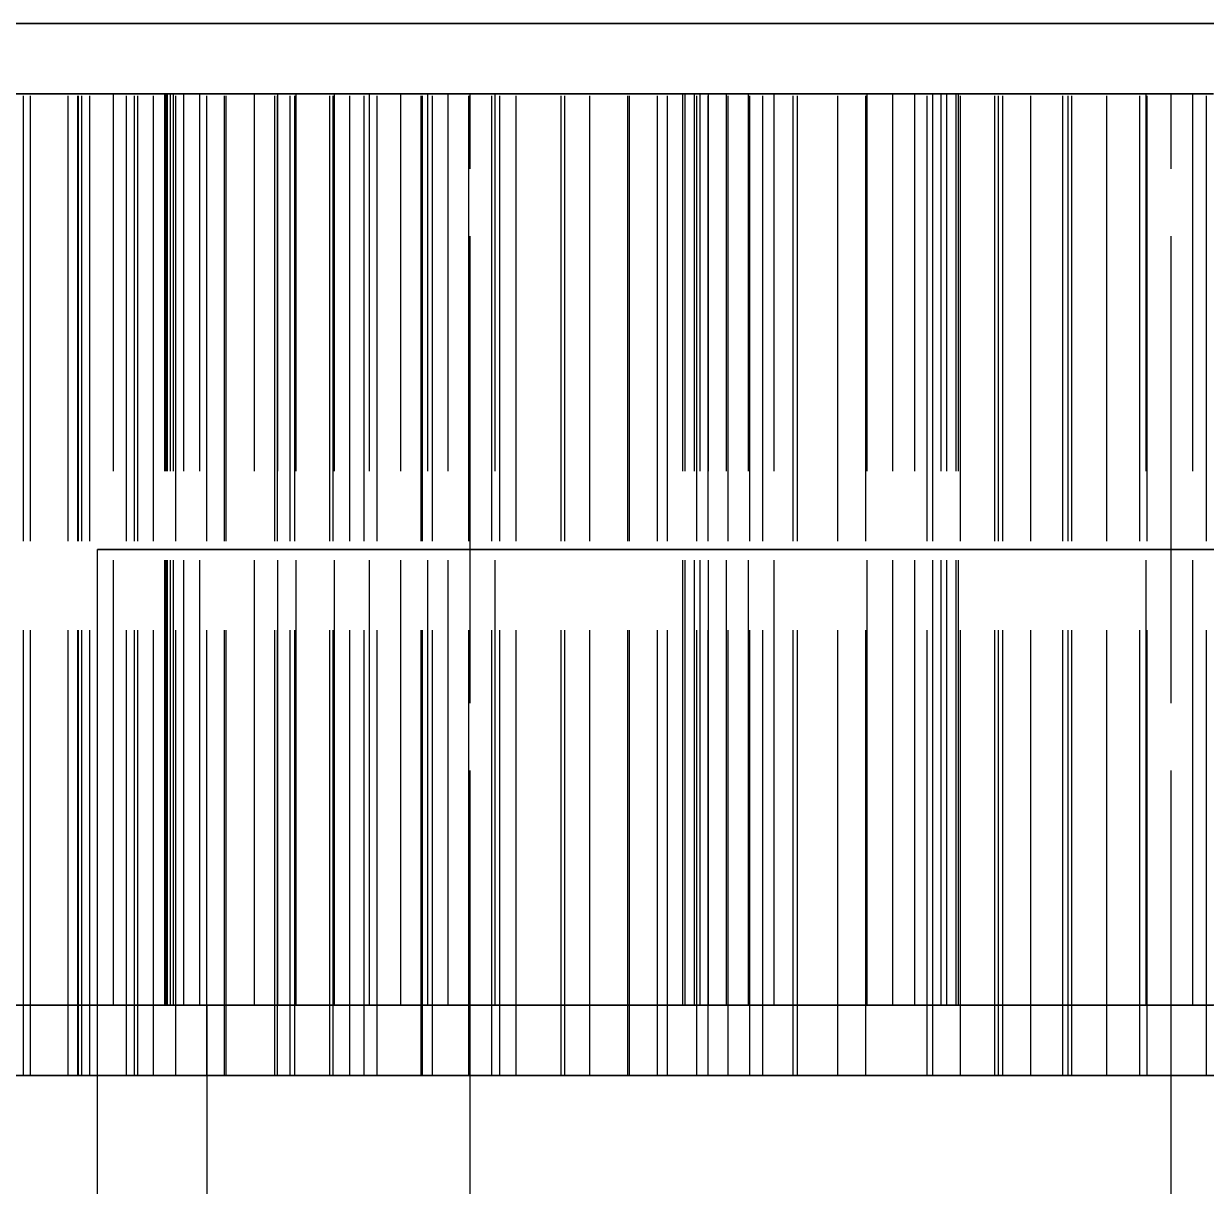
# Model space of a CAD drawing. Header units: millimetres. Extents: x -9 to 243, y -53 to 196.
# Drawn here: x 140.576 to 143.95, y -18.516 to -15.2 of the extents above; entities that cross this region are included whole.
import ezdxf

# ---------------------------------------------------------------- set-up
doc = ezdxf.new("R2010")
doc.units = ezdxf.units.MM
doc.linetypes.add('DASHED', pattern=[1.524, 1.27, -0.254])
doc.layers.add('HIDDEN', color=8, linetype='DASHED')
doc.layers.add('VISIBLE', color=7, linetype='CONTINUOUS')

msp = doc.modelspace()

# ---------------------------------------------------------------- linework, layer by layer
at = {"layer": 'HIDDEN'}
for points in [[(153.18333, -15.2), (152.51667, -15.2), (151.85, -15.2), (151.18333, -15.2), (150.51667, -15.2), (149.85, -15.2), (149.18333, -15.2), (148.51667, -15.2), (147.85, -15.2), (147.18333, -15.2), (146.51667, -15.2), (145.85, -15.2), (145.18333, -15.2), (144.51667, -15.2), (143.85, -15.2), (143.18333, -15.2), (142.51667, -15.2), (141.85, -15.2), (141.18333, -15.2), (140.51667, -15.2), (139.85, -15.2), (139.18333, -15.2), (138.51667, -15.2), (137.85, -15.2)], [(153.18333, -15.2), (152.51667, -15.2), (151.85, -15.2), (151.18333, -15.2), (150.51667, -15.2), (149.85, -15.2), (149.18333, -15.2), (148.51667, -15.2), (147.85, -15.2), (147.18333, -15.2), (146.51667, -15.2), (145.85, -15.2), (145.18333, -15.2), (144.51667, -15.2), (143.85, -15.2), (143.18333, -15.2), (142.51667, -15.2), (141.85, -15.2), (141.18333, -15.2), (140.51667, -15.2), (139.85, -15.2), (139.18333, -15.2), (138.51667, -15.2), (137.85, -15.2)], [(153.11984, -15.2), (152.51667, -15.2), (151.91349, -15.2), (151.31032, -15.2), (150.70714, -15.2), (150.10397, -15.2), (149.50079, -15.2), (148.89762, -15.2), (148.29444, -15.2), (147.69127, -15.2), (147.0881, -15.2), (146.48492, -15.2), (145.88175, -15.2), (145.27857, -15.2), (144.6754, -15.2), (144.07222, -15.2), (143.46905, -15.2), (142.86587, -15.2), (142.2627, -15.2), (141.65952, -15.2), (141.05635, -15.2), (140.45317, -15.2), (139.85, -15.2)], [(139.85, -15.2), (140.15159, -15.2), (140.45317, -15.2), (140.75476, -15.2), (141.05635, -15.2), (141.35794, -15.2), (141.65952, -15.2), (141.96111, -15.2), (142.2627, -15.2), (142.56429, -15.2), (142.86587, -15.2), (143.16746, -15.2), (143.46905, -15.2), (143.77063, -15.2), (144.07222, -15.2)], [(140.4221, -15.2), (140.57636, -15.2)], [(140.57636, -15.2), (140.4221, -15.2)], [(140.70289, -15.2), (140.50177, -15.2)], [(140.50177, -15.2), (140.70289, -15.2)], [(140.76549, -15.2), (140.57018, -15.2)], [(140.57018, -15.2), (140.76549, -15.2)], [(140.57636, -15.2), (140.733, -15.2)], [(140.733, -15.2), (140.57636, -15.2)], [(140.57636, -18.2), (140.57636, -15.2)], [(140.57636, -18.2), (140.57636, -15.2)], [(140.74186, -15.2), (140.59557, -15.2)], [(140.59557, -15.2), (140.7311, -15.2)], [(140.7311, -15.2), (140.59557, -15.2)], [(140.59557, -15.2), (140.74186, -15.2)], [(140.59557, -18.2), (140.59557, -15.2)], [(140.59557, -18.2), (140.59557, -15.2)], [(140.90193, -15.2), (140.70289, -15.2)], [(140.70289, -15.2), (140.90193, -15.2)], [(140.70289, -18.2), (140.70289, -15.2)], [(140.70289, -18.2), (140.70289, -15.2)], [(140.7311, -15.2), (140.86928, -15.2)], [(140.86928, -15.2), (140.7311, -15.2)], [(140.7311, -18.2), (140.7311, -15.2)], [(140.7311, -18.2), (140.7311, -15.2)], [(140.733, -15.2), (140.89213, -15.2)], [(140.89213, -15.2), (140.733, -15.2)], [(140.733, -18.2), (140.733, -15.2)], [(140.733, -18.2), (140.733, -15.2)], [(140.94668, -15.2), (140.74186, -15.2)], [(140.74186, -15.2), (140.94668, -15.2)], [(140.74186, -18.2), (140.74186, -15.2)], [(140.74186, -18.2), (140.74186, -15.2)], [(140.89213, -15.2), (140.76549, -15.2)], [(140.76549, -15.2), (140.89213, -15.2)], [(140.76549, -18.2), (140.76549, -15.2)], [(140.76549, -18.2), (140.76549, -15.2)], [(140.86928, -15.2), (141.01014, -15.2)], [(141.01014, -15.2), (140.86928, -15.2)], [(140.86928, -18.2), (140.86928, -15.2)], [(140.86928, -18.2), (140.86928, -15.2)], [(140.89213, -18.2), (140.89213, -15.2)], [(140.89213, -18.2), (140.89213, -15.2)], [(141.09871, -15.2), (140.90193, -15.2)], [(140.90193, -15.2), (141.09871, -15.2)], [(140.90193, -18.2), (140.90193, -15.2)], [(140.90193, -18.2), (140.90193, -15.2)], [(141.14931, -15.2), (140.94668, -15.2)], [(140.94668, -15.2), (141.14931, -15.2)], [(140.94668, -18.2), (140.94668, -15.2)], [(140.94668, -18.2), (140.94668, -15.2)], [(141.01014, -15.2), (141.15376, -15.2)], [(141.15376, -15.2), (141.01014, -15.2)], [(141.01014, -18.2), (141.01014, -15.2)], [(141.01014, -18.2), (141.01014, -15.2)], [(141.29298, -15.2), (141.09871, -15.2)], [(141.09871, -15.2), (141.29298, -15.2)], [(141.09871, -18.2), (141.09871, -15.2)], [(141.09871, -18.2), (141.09871, -15.2)], [(141.3496, -15.2), (141.14931, -15.2)], [(141.14931, -15.2), (141.3496, -15.2)], [(141.14931, -18.2), (141.14931, -15.2)], [(141.14931, -18.2), (141.14931, -15.2)], [(141.15376, -15.2), (141.30024, -15.2)], [(141.30024, -15.2), (141.15376, -15.2)], [(141.15376, -18.2), (141.15376, -15.2)], [(141.15376, -18.2), (141.15376, -15.2)], [(141.44974, -15.2), (141.29298, -15.2)], [(141.29298, -15.2), (141.44974, -15.2)], [(141.29298, -18.2), (141.29298, -15.2)], [(141.29298, -18.2), (141.29298, -15.2)], [(141.30024, -15.2), (141.44974, -15.2)], [(141.44974, -15.2), (141.30024, -15.2)], [(141.30024, -18.2), (141.30024, -15.2)], [(141.30024, -18.2), (141.30024, -15.2)], [(141.50718, -15.2), (141.33655, -15.2)], [(141.33655, -15.2), (141.45928, -15.2)], [(141.45928, -15.2), (141.33655, -15.2)], [(141.33655, -15.2), (141.50718, -15.2)], [(141.33655, -18.2), (141.33655, -15.2)], [(141.33655, -18.2), (141.33655, -15.2)], [(141.54736, -15.2), (141.3496, -15.2)], [(141.3496, -15.2), (141.54736, -15.2)], [(141.3496, -18.2), (141.3496, -15.2)], [(141.3496, -18.2), (141.3496, -15.2)], [(141.44974, -18.2), (141.44974, -15.2)], [(141.44974, -18.2), (141.44974, -15.2)], [(141.45928, -15.2), (141.58503, -15.2)], [(141.58503, -15.2), (141.45928, -15.2)], [(141.45928, -18.2), (141.45928, -15.2)], [(141.45928, -18.2), (141.45928, -15.2)], [(141.71071, -15.2), (141.50718, -15.2)], [(141.50718, -15.2), (141.71071, -15.2)], [(141.50718, -18.2), (141.50718, -15.2)], [(141.50718, -18.2), (141.50718, -15.2)], [(141.74237, -15.2), (141.54736, -15.2)], [(141.54736, -15.2), (141.74237, -15.2)], [(141.54736, -18.2), (141.54736, -15.2)], [(141.54736, -18.2), (141.54736, -15.2)], [(141.58503, -15.2), (141.71389, -15.2)], [(141.71389, -15.2), (141.58503, -15.2)], [(141.58503, -18.2), (141.58503, -15.2)], [(141.58503, -18.2), (141.58503, -15.2)], [(141.91164, -15.2), (141.71071, -15.2)], [(141.71071, -15.2), (141.91164, -15.2)], [(141.71071, -18.2), (141.71071, -15.2)], [(141.71071, -18.2), (141.71071, -15.2)], [(141.71389, -15.2), (141.84594, -15.2)], [(141.84594, -15.2), (141.71389, -15.2)], [(141.71389, -18.2), (141.71389, -15.2)], [(141.71389, -18.2), (141.71389, -15.2)], [(141.93434, -15.2), (141.74237, -15.2)], [(141.74237, -15.2), (141.93434, -15.2)], [(141.74237, -18.2), (141.74237, -15.2)], [(141.74237, -18.2), (141.74237, -15.2)], [(141.84594, -15.2), (141.98131, -15.2)], [(141.98131, -15.2), (141.84594, -15.2)], [(141.84594, -18.2), (141.84594, -15.2)], [(141.84594, -18.2), (141.84594, -15.2)], [(142.10981, -15.2), (141.91164, -15.2)], [(141.91164, -15.2), (142.10981, -15.2)], [(141.91164, -18.2), (141.91164, -15.2)], [(141.91164, -18.2), (141.91164, -15.2)], [(142.12019, -15.2), (141.93434, -15.2)], [(141.93434, -15.2), (142.12019, -15.2)], [(141.93434, -18.2), (141.93434, -15.2)], [(141.93434, -18.2), (141.93434, -15.2)], [(141.98131, -15.2), (142.12019, -15.2)], [(142.12019, -15.2), (141.98131, -15.2)], [(141.98131, -18.2), (141.98131, -15.2)], [(141.98131, -18.2), (141.98131, -15.2)], [(142.305, -15.2), (142.10981, -15.2)], [(142.10981, -15.2), (142.305, -15.2)], [(142.10981, -18.2), (142.10981, -15.2)], [(142.10981, -18.2), (142.10981, -15.2)], [(142.12019, -18.2), (142.12019, -15.2)], [(142.12019, -18.2), (142.12019, -15.2)], [(142.38497, -15.2), (142.19112, -15.2)], [(142.19112, -15.2), (142.30023, -15.2)], [(142.30023, -15.2), (142.19112, -15.2)], [(142.19112, -15.2), (142.38497, -15.2)], [(142.19112, -18.2), (142.19112, -15.2)], [(142.19112, -18.2), (142.19112, -15.2)], [(142.30023, -15.2), (142.41276, -15.2)], [(142.41276, -15.2), (142.30023, -15.2)], [(142.30023, -18.2), (142.30023, -15.2)], [(142.30023, -18.2), (142.30023, -15.2)], [(142.49697, -15.2), (142.305, -15.2)], [(142.305, -15.2), (142.49697, -15.2)], [(142.305, -18.2), (142.305, -15.2)], [(142.305, -18.2), (142.305, -15.2)], [(142.58589, -15.2), (142.38497, -15.2)], [(142.38497, -15.2), (142.58589, -15.2)], [(142.38497, -18.2), (142.38497, -15.2)], [(142.38497, -18.2), (142.38497, -15.2)], [(142.41276, -15.2), (142.52877, -15.2)], [(142.52877, -15.2), (142.41276, -15.2)], [(142.41276, -18.2), (142.41276, -15.2)], [(142.41276, -18.2), (142.41276, -15.2)], [(142.68541, -15.2), (142.49697, -15.2)], [(142.49697, -15.2), (142.68541, -15.2)], [(142.49697, -18.2), (142.49697, -15.2)], [(142.49697, -18.2), (142.49697, -15.2)], [(142.52877, -15.2), (142.64839, -15.2)], [(142.64839, -15.2), (142.52877, -15.2)], [(142.52877, -18.2), (142.52877, -15.2)], [(142.52877, -18.2), (142.52877, -15.2)], [(142.78383, -15.2), (142.58589, -15.2)], [(142.58589, -15.2), (142.78383, -15.2)], [(142.58589, -18.2), (142.58589, -15.2)], [(142.58589, -18.2), (142.58589, -15.2)], [(142.64839, -15.2), (142.77177, -15.2)], [(142.77177, -15.2), (142.64839, -15.2)], [(142.64839, -18.2), (142.64839, -15.2)], [(142.64839, -18.2), (142.64839, -15.2)], [(142.89915, -15.2), (142.68541, -15.2)], [(142.68541, -15.2), (142.89915, -15.2)], [(142.68541, -18.2), (142.68541, -15.2)], [(142.68541, -18.2), (142.68541, -15.2)], [(142.77177, -15.2), (142.89915, -15.2)], [(142.89915, -15.2), (142.77177, -15.2)], [(142.77177, -18.2), (142.77177, -15.2)], [(142.77177, -18.2), (142.77177, -15.2)], [(142.97858, -15.2), (142.78383, -15.2)], [(142.78383, -15.2), (142.97858, -15.2)], [(142.78383, -18.2), (142.78383, -15.2)], [(142.78383, -18.2), (142.78383, -15.2)], [(142.89915, -18.2), (142.89915, -15.2)], [(142.89915, -18.2), (142.89915, -15.2)], [(143.16994, -15.2), (142.97858, -15.2)], [(142.97858, -15.2), (143.16994, -15.2)], [(142.97858, -18.2), (142.97858, -15.2)], [(142.97858, -18.2), (142.97858, -15.2)], [(143.36955, -15.2), (143.15372, -15.2)], [(143.15372, -15.2), (143.24852, -15.2)], [(143.24852, -15.2), (143.15372, -15.2)], [(143.15372, -15.2), (143.36955, -15.2)], [(143.15372, -18.2), (143.15372, -15.2)], [(143.15372, -18.2), (143.15372, -15.2)], [(143.35763, -15.2), (143.16994, -15.2)], [(143.16994, -15.2), (143.35763, -15.2)], [(143.16994, -18.2), (143.16994, -15.2)], [(143.16994, -18.2), (143.16994, -15.2)], [(143.24852, -15.2), (143.34708, -15.2)], [(143.34708, -15.2), (143.24852, -15.2)], [(143.24852, -18.2), (143.24852, -15.2)], [(143.24852, -18.2), (143.24852, -15.2)], [(143.34708, -15.2), (143.4495, -15.2)], [(143.4495, -15.2), (143.34708, -15.2)], [(143.34708, -18.2), (143.34708, -15.2)], [(143.34708, -18.2), (143.34708, -15.2)], [(143.54131, -15.2), (143.35763, -15.2)], [(143.35763, -15.2), (143.54131, -15.2)], [(143.35763, -18.2), (143.35763, -15.2)], [(143.35763, -18.2), (143.35763, -15.2)], [(143.56656, -15.2), (143.36955, -15.2)], [(143.36955, -15.2), (143.56656, -15.2)], [(143.36955, -18.2), (143.36955, -15.2)], [(143.36955, -18.2), (143.36955, -15.2)], [(143.4495, -15.2), (143.55591, -15.2)], [(143.55591, -15.2), (143.4495, -15.2)], [(143.4495, -18.2), (143.4495, -15.2)], [(143.4495, -18.2), (143.4495, -15.2)], [(143.78155, -15.2), (143.54131, -15.2)], [(143.54131, -15.2), (143.78155, -15.2)], [(143.54131, -18.2), (143.54131, -15.2)], [(143.54131, -18.2), (143.54131, -15.2)], [(143.55591, -15.2), (143.6665, -15.2)], [(143.6665, -15.2), (143.55591, -15.2)], [(143.55591, -18.2), (143.55591, -15.2)], [(143.55591, -18.2), (143.55591, -15.2)], [(143.76021, -15.2), (143.56656, -15.2)], [(143.56656, -15.2), (143.76021, -15.2)], [(143.56656, -18.2), (143.56656, -15.2)], [(143.56656, -18.2), (143.56656, -15.2)], [(143.6665, -15.2), (143.78155, -15.2)], [(143.78155, -15.2), (143.6665, -15.2)], [(143.6665, -18.2), (143.6665, -15.2)], [(143.6665, -18.2), (143.6665, -15.2)], [(143.95029, -15.2), (143.76021, -15.2)], [(143.76021, -15.2), (143.95029, -15.2)], [(143.76021, -18.2), (143.76021, -15.2)], [(143.76021, -18.2), (143.76021, -15.2)], [(143.78155, -18.2), (143.78155, -15.2)], [(143.78155, -18.2), (143.78155, -15.2)], [(143.95029, -15.2), (144.13657, -15.2)], [(143.95029, -18.2), (143.95029, -15.2)], [(143.95029, -18.2), (143.95029, -15.2)], [(140.5425, -15.4), (140.83291, -15.4)], [(140.83291, -15.4), (140.5425, -15.4)], [(140.83291, -15.4), (141.30156, -15.4)], [(141.30156, -15.4), (140.83291, -15.4)], [(140.83291, -18), (140.83291, -15.4)], [(140.83291, -18), (140.83291, -15.4)], [(140.97954, -15.4), (140.98275, -15.4)], [(140.98636, -15.4), (140.97954, -15.4)], [(140.97954, -15.4), (140.98636, -15.4)], [(140.98275, -15.4), (140.97954, -15.4)], [(140.97954, -18), (140.97954, -15.4)], [(140.97954, -18), (140.97954, -15.4)], [(140.98275, -15.4), (140.99569, -15.4)], [(140.99569, -15.4), (140.98275, -15.4)], [(140.98275, -18), (140.98275, -15.4)], [(140.98275, -18), (140.98275, -15.4)], [(141.00377, -15.4), (140.98636, -15.4)], [(140.98636, -15.4), (141.00377, -15.4)], [(140.98636, -18), (140.98636, -15.4)], [(140.98636, -18), (140.98636, -15.4)], [(140.99569, -15.4), (141.23516, -15.4)], [(141.23516, -15.4), (140.99569, -15.4)], [(140.99569, -18), (140.99569, -15.4)], [(140.99569, -18), (140.99569, -15.4)], [(141.03305, -15.4), (141.00377, -15.4)], [(141.00377, -15.4), (141.03305, -15.4)], [(141.00377, -18), (141.00377, -15.4)], [(141.00377, -18), (141.00377, -15.4)], [(141.07863, -15.4), (141.03305, -15.4)], [(141.03305, -15.4), (141.07863, -15.4)], [(141.03305, -18), (141.03305, -15.4)], [(141.03305, -18), (141.03305, -15.4)], [(141.30156, -15.4), (141.07863, -15.4)], [(141.07863, -15.4), (141.30156, -15.4)], [(141.07863, -18), (141.07863, -15.4)], [(141.07863, -18), (141.07863, -15.4)], [(141.23516, -15.4), (141.35377, -15.4)], [(141.35377, -15.4), (141.23516, -15.4)], [(141.23516, -18), (141.23516, -15.4)], [(141.23516, -18), (141.23516, -15.4)], [(141.30156, -18), (141.30156, -15.4)], [(141.30156, -18), (141.30156, -15.4)], [(141.35377, -15.4), (141.46339, -15.4)], [(141.46339, -15.4), (141.35377, -15.4)], [(141.35377, -18), (141.35377, -15.4)], [(141.35377, -18), (141.35377, -15.4)], [(141.46339, -15.4), (141.56332, -15.4)], [(141.56332, -15.4), (141.46339, -15.4)], [(141.46339, -18), (141.46339, -15.4)], [(141.46339, -18), (141.46339, -15.4)], [(141.56332, -15.4), (141.65251, -15.4)], [(141.65251, -15.4), (141.56332, -15.4)], [(141.56332, -18), (141.56332, -15.4)], [(141.56332, -18), (141.56332, -15.4)], [(141.65251, -15.4), (141.72915, -15.4)], [(141.72915, -15.4), (141.65251, -15.4)], [(141.65251, -18), (141.65251, -15.4)], [(141.65251, -18), (141.65251, -15.4)], [(141.72915, -15.4), (141.78786, -15.4)], [(141.78786, -15.4), (141.72915, -15.4)], [(141.72915, -18), (141.72915, -15.4)], [(141.72915, -18), (141.72915, -15.4)], [(141.78786, -15.4), (141.92154, -15.4)], [(141.92154, -15.4), (141.78786, -15.4)], [(141.78786, -18), (141.78786, -15.4)], [(141.78786, -18), (141.78786, -15.4)], [(143.85, -15.4), (143.81825, -15.4), (143.78651, -15.4), (143.75476, -15.4), (143.72302, -15.4), (143.69127, -15.4), (143.65952, -15.4), (143.62778, -15.4), (143.59603, -15.4), (143.56429, -15.4), (143.53254, -15.4), (143.50079, -15.4), (143.46905, -15.4), (143.4373, -15.4), (143.40556, -15.4), (143.37381, -15.4), (143.34206, -15.4), (143.31032, -15.4), (143.27857, -15.4), (143.24683, -15.4), (143.21508, -15.4), (143.18333, -15.4), (143.15159, -15.4), (143.11984, -15.4), (143.0881, -15.4), (143.05635, -15.4), (143.0246, -15.4), (142.99286, -15.4), (142.96111, -15.4), (142.92937, -15.4), (142.89762, -15.4), (142.86587, -15.4), (142.83413, -15.4), (142.80238, -15.4), (142.77063, -15.4), (142.73889, -15.4), (142.70714, -15.4), (142.6754, -15.4), (142.64365, -15.4), (142.6119, -15.4), (142.58016, -15.4), (142.54841, -15.4), (142.51667, -15.4), (142.48492, -15.4), (142.45317, -15.4), (142.42143, -15.4), (142.38968, -15.4), (142.35794, -15.4), (142.32619, -15.4), (142.29444, -15.4), (142.2627, -15.4), (142.23095, -15.4), (142.19921, -15.4), (142.16746, -15.4), (142.13571, -15.4), (142.10397, -15.4), (142.07222, -15.4), (142.04048, -15.4), (142.00873, -15.4), (141.97698, -15.4), (141.94524, -15.4), (141.91349, -15.4), (141.88175, -15.4), (141.85, -15.4)], [(141.85, -15.4), (141.86587, -15.4), (141.88175, -15.4), (141.89762, -15.4), (141.91349, -15.4), (141.92937, -15.4), (141.94524, -15.4), (141.96111, -15.4), (141.97698, -15.4), (141.99286, -15.4), (142.00873, -15.4), (142.0246, -15.4), (142.04048, -15.4), (142.05635, -15.4), (142.07222, -15.4), (142.0881, -15.4), (142.10397, -15.4), (142.11984, -15.4), (142.13571, -15.4), (142.15159, -15.4), (142.16746, -15.4), (142.18333, -15.4), (142.19921, -15.4), (142.21508, -15.4), (142.23095, -15.4), (142.24683, -15.4), (142.2627, -15.4), (142.27857, -15.4), (142.29444, -15.4), (142.31032, -15.4), (142.32619, -15.4), (142.34206, -15.4), (142.35794, -15.4), (142.37381, -15.4), (142.38968, -15.4), (142.40556, -15.4), (142.42143, -15.4), (142.4373, -15.4), (142.45317, -15.4), (142.46905, -15.4), (142.48492, -15.4), (142.50079, -15.4), (142.51667, -15.4), (142.53254, -15.4), (142.54841, -15.4), (142.56429, -15.4), (142.58016, -15.4), (142.59603, -15.4), (142.6119, -15.4), (142.62778, -15.4), (142.64365, -15.4), (142.65952, -15.4), (142.6754, -15.4), (142.69127, -15.4), (142.70714, -15.4), (142.72302, -15.4), (142.73889, -15.4), (142.75476, -15.4), (142.77063, -15.4), (142.78651, -15.4), (142.80238, -15.4), (142.81825, -15.4), (142.83413, -15.4), (142.85, -15.4)], [(143.85, -15.4), (143.81825, -15.4), (143.78651, -15.4), (143.75476, -15.4), (143.72302, -15.4), (143.69127, -15.4), (143.65952, -15.4), (143.62778, -15.4), (143.59603, -15.4), (143.56429, -15.4), (143.53254, -15.4), (143.50079, -15.4), (143.46905, -15.4), (143.4373, -15.4), (143.40556, -15.4), (143.37381, -15.4), (143.34206, -15.4), (143.31032, -15.4), (143.27857, -15.4), (143.24683, -15.4), (143.21508, -15.4), (143.18333, -15.4), (143.15159, -15.4), (143.11984, -15.4), (143.0881, -15.4), (143.05635, -15.4), (143.0246, -15.4), (142.99286, -15.4), (142.96111, -15.4), (142.92937, -15.4), (142.89762, -15.4), (142.86587, -15.4), (142.83413, -15.4), (142.80238, -15.4), (142.77063, -15.4), (142.73889, -15.4), (142.70714, -15.4), (142.6754, -15.4), (142.64365, -15.4), (142.6119, -15.4), (142.58016, -15.4), (142.54841, -15.4), (142.51667, -15.4), (142.48492, -15.4), (142.45317, -15.4), (142.42143, -15.4), (142.38968, -15.4), (142.35794, -15.4), (142.32619, -15.4), (142.29444, -15.4), (142.2627, -15.4), (142.23095, -15.4), (142.19921, -15.4), (142.16746, -15.4), (142.13571, -15.4), (142.10397, -15.4), (142.07222, -15.4), (142.04048, -15.4), (142.00873, -15.4), (141.97698, -15.4), (141.94524, -15.4), (141.91349, -15.4), (141.88175, -15.4), (141.85, -15.4)], [(141.85, -15.4), (141.86587, -15.4), (141.88175, -15.4), (141.89762, -15.4), (141.91349, -15.4), (141.92937, -15.4), (141.94524, -15.4), (141.96111, -15.4), (141.97698, -15.4), (141.99286, -15.4), (142.00873, -15.4), (142.0246, -15.4), (142.04048, -15.4), (142.05635, -15.4), (142.07222, -15.4), (142.0881, -15.4), (142.10397, -15.4), (142.11984, -15.4), (142.13571, -15.4), (142.15159, -15.4), (142.16746, -15.4), (142.18333, -15.4), (142.19921, -15.4), (142.21508, -15.4), (142.23095, -15.4), (142.24683, -15.4), (142.2627, -15.4), (142.27857, -15.4), (142.29444, -15.4), (142.31032, -15.4), (142.32619, -15.4), (142.34206, -15.4), (142.35794, -15.4), (142.37381, -15.4), (142.38968, -15.4), (142.40556, -15.4), (142.42143, -15.4), (142.4373, -15.4), (142.45317, -15.4), (142.46905, -15.4), (142.48492, -15.4), (142.50079, -15.4), (142.51667, -15.4), (142.53254, -15.4), (142.54841, -15.4), (142.56429, -15.4), (142.58016, -15.4), (142.59603, -15.4), (142.6119, -15.4), (142.62778, -15.4), (142.64365, -15.4), (142.65952, -15.4), (142.6754, -15.4), (142.69127, -15.4), (142.70714, -15.4), (142.72302, -15.4), (142.73889, -15.4), (142.75476, -15.4), (142.77063, -15.4), (142.78651, -15.4), (142.80238, -15.4), (142.81825, -15.4), (142.83413, -15.4), (142.85, -15.4)], [(141.85, -18.6), (141.85, -15.4)], [(141.85, -21.71), (141.85, -15.4)], [(141.92154, -18), (141.92154, -15.4)], [(141.92154, -15.4), (142.50594, -15.4)], [(142.50594, -15.4), (141.92154, -15.4)], [(141.92154, -18), (141.92154, -15.4)], [(142.4564, -18), (142.4564, -15.4)], [(142.50594, -15.4), (142.4564, -15.4)], [(142.4564, -15.4), (142.4637, -15.4)], [(142.4564, -15.4), (142.50594, -15.4)], [(142.4637, -15.4), (142.4564, -15.4)], [(142.4564, -18), (142.4564, -15.4)], [(142.4637, -18), (142.4637, -15.4)], [(142.4637, -15.4), (142.48998, -15.4)], [(142.48998, -15.4), (142.4637, -15.4)], [(142.4637, -18), (142.4637, -15.4)], [(142.48998, -15.4), (142.52981, -15.4)], [(142.52981, -15.4), (142.48998, -15.4)], [(142.48998, -18), (142.48998, -15.4)], [(142.48998, -18), (142.48998, -15.4)], [(142.50594, -18), (142.50594, -15.4)], [(142.50594, -18), (142.50594, -15.4)], [(142.52981, -15.4), (142.58148, -15.4)], [(142.58148, -15.4), (142.52981, -15.4)], [(142.52981, -18), (142.52981, -15.4)], [(142.52981, -18), (142.52981, -15.4)], [(142.58148, -15.4), (142.6441, -15.4)], [(142.6441, -15.4), (142.58148, -15.4)], [(142.58148, -18), (142.58148, -15.4)], [(142.58148, -18), (142.58148, -15.4)], [(142.6441, -15.4), (142.7171, -15.4)], [(142.7171, -15.4), (142.6441, -15.4)], [(142.6441, -18), (142.6441, -15.4)], [(142.6441, -18), (142.6441, -15.4)], [(142.7171, -15.4), (142.9829, -15.4)], [(142.9829, -15.4), (142.7171, -15.4)], [(142.7171, -18), (142.7171, -15.4)], [(142.7171, -18), (142.7171, -15.4)], [(142.85, -15.4), (142.86587, -15.4), (142.88175, -15.4), (142.89762, -15.4), (142.91349, -15.4), (142.92937, -15.4), (142.94524, -15.4), (142.96111, -15.4), (142.97698, -15.4), (142.99286, -15.4), (143.00873, -15.4), (143.0246, -15.4), (143.04048, -15.4), (143.05635, -15.4), (143.07222, -15.4), (143.0881, -15.4), (143.10397, -15.4), (143.11984, -15.4), (143.13571, -15.4), (143.15159, -15.4), (143.16746, -15.4), (143.18333, -15.4), (143.19921, -15.4), (143.21508, -15.4), (143.23095, -15.4), (143.24683, -15.4), (143.2627, -15.4), (143.27857, -15.4), (143.29444, -15.4), (143.31032, -15.4), (143.32619, -15.4), (143.34206, -15.4), (143.35794, -15.4), (143.37381, -15.4), (143.38968, -15.4), (143.40556, -15.4), (143.42143, -15.4), (143.4373, -15.4), (143.45317, -15.4), (143.46905, -15.4), (143.48492, -15.4), (143.50079, -15.4), (143.51667, -15.4), (143.53254, -15.4), (143.54841, -15.4), (143.56429, -15.4), (143.58016, -15.4), (143.59603, -15.4), (143.6119, -15.4), (143.62778, -15.4), (143.64365, -15.4), (143.65952, -15.4), (143.6754, -15.4), (143.69127, -15.4), (143.70714, -15.4), (143.72302, -15.4), (143.73889, -15.4), (143.75476, -15.4), (143.77063, -15.4), (143.78651, -15.4), (143.80238, -15.4), (143.81825, -15.4), (143.83413, -15.4), (143.85, -15.4)], [(142.85, -15.4), (142.86587, -15.4), (142.88175, -15.4), (142.89762, -15.4), (142.91349, -15.4), (142.92937, -15.4), (142.94524, -15.4), (142.96111, -15.4), (142.97698, -15.4), (142.99286, -15.4), (143.00873, -15.4), (143.0246, -15.4), (143.04048, -15.4), (143.05635, -15.4), (143.07222, -15.4), (143.0881, -15.4), (143.10397, -15.4), (143.11984, -15.4), (143.13571, -15.4), (143.15159, -15.4), (143.16746, -15.4), (143.18333, -15.4), (143.19921, -15.4), (143.21508, -15.4), (143.23095, -15.4), (143.24683, -15.4), (143.2627, -15.4), (143.27857, -15.4), (143.29444, -15.4), (143.31032, -15.4), (143.32619, -15.4), (143.34206, -15.4), (143.35794, -15.4), (143.37381, -15.4), (143.38968, -15.4), (143.40556, -15.4), (143.42143, -15.4), (143.4373, -15.4), (143.45317, -15.4), (143.46905, -15.4), (143.48492, -15.4), (143.50079, -15.4), (143.51667, -15.4), (143.53254, -15.4), (143.54841, -15.4), (143.56429, -15.4), (143.58016, -15.4), (143.59603, -15.4), (143.6119, -15.4), (143.62778, -15.4), (143.64365, -15.4), (143.65952, -15.4), (143.6754, -15.4), (143.69127, -15.4), (143.70714, -15.4), (143.72302, -15.4), (143.73889, -15.4), (143.75476, -15.4), (143.77063, -15.4), (143.78651, -15.4), (143.80238, -15.4), (143.81825, -15.4), (143.83413, -15.4), (143.85, -15.4)], [(142.9829, -15.4), (143.0559, -15.4)], [(143.0559, -15.4), (142.9829, -15.4)], [(142.9829, -18), (142.9829, -15.4)], [(142.9829, -18), (142.9829, -15.4)], [(143.0559, -15.4), (143.11852, -15.4)], [(143.11852, -15.4), (143.0559, -15.4)], [(143.0559, -18), (143.0559, -15.4)], [(143.0559, -18), (143.0559, -15.4)], [(143.11852, -15.4), (143.17019, -15.4)], [(143.17019, -15.4), (143.11852, -15.4)], [(143.11852, -18), (143.11852, -15.4)], [(143.11852, -18), (143.11852, -15.4)], [(143.17019, -15.4), (143.21002, -15.4)], [(143.21002, -15.4), (143.17019, -15.4)], [(143.17019, -18), (143.17019, -15.4)], [(143.17019, -18), (143.17019, -15.4)], [(143.2436, -15.4), (143.19406, -15.4)], [(143.19406, -15.4), (143.77846, -15.4)], [(143.77846, -15.4), (143.19406, -15.4)], [(143.19406, -15.4), (143.2436, -15.4)], [(143.19406, -18), (143.19406, -15.4)], [(143.19406, -18), (143.19406, -15.4)], [(143.21002, -15.4), (143.2363, -15.4)], [(143.2363, -15.4), (143.21002, -15.4)], [(143.21002, -18), (143.21002, -15.4)], [(143.21002, -18), (143.21002, -15.4)], [(143.2363, -15.4), (143.2436, -15.4)], [(143.2436, -15.4), (143.2363, -15.4)], [(143.2363, -18), (143.2363, -15.4)], [(143.2363, -18), (143.2363, -15.4)], [(143.2436, -18), (143.2436, -15.4)], [(143.2436, -18), (143.2436, -15.4)], [(143.77846, -15.4), (143.91214, -15.4)], [(143.91214, -15.4), (143.77846, -15.4)], [(143.77846, -18), (143.77846, -15.4)], [(143.77846, -18), (143.77846, -15.4)], [(143.85, -18.6), (143.85, -15.4)], [(143.85, -21.71), (143.85, -15.4)], [(143.91214, -15.4), (143.97085, -15.4)], [(143.97085, -15.4), (143.91214, -15.4)], [(143.91214, -18), (143.91214, -15.4)], [(143.91214, -18), (143.91214, -15.4)], [(140.7875, -18.2), (140.7875, -16.7)], [(140.7875, -16.7), (141.07421, -16.7), (141.36091, -16.7), (141.64762, -16.7), (141.93433, -16.7), (142.22103, -16.7), (142.50774, -16.7), (142.79444, -16.7), (143.08115, -16.7), (143.36786, -16.7), (143.65456, -16.7), (143.94127, -16.7), (144.22798, -16.7)], [(147.53895, -16.7), (147.16387, -16.7), (146.78879, -16.7), (146.41371, -16.7), (146.03863, -16.7), (145.66355, -16.7), (145.28847, -16.7), (144.91339, -16.7), (144.5383, -16.7), (144.16322, -16.7), (143.78814, -16.7), (143.41306, -16.7), (143.03798, -16.7), (142.6629, -16.7), (142.28782, -16.7), (141.91274, -16.7), (141.53766, -16.7), (141.16258, -16.7), (140.7875, -16.7)], [(140.7875, -19.2), (140.7875, -16.7)], [(140.7875, -16.7), (140.89167, -16.7), (140.99583, -16.7), (141.1, -16.7), (141.20417, -16.7), (141.30833, -16.7), (141.4125, -16.7), (141.51667, -16.7), (141.62083, -16.7), (141.725, -16.7), (141.82917, -16.7), (141.93333, -16.7), (142.0375, -16.7), (142.14167, -16.7), (142.24583, -16.7), (142.35, -16.7), (142.45417, -16.7), (142.55833, -16.7), (142.6625, -16.7), (142.76667, -16.7), (142.87083, -16.7), (142.975, -16.7), (143.07917, -16.7), (143.18333, -16.7), (143.2875, -16.7), (143.39167, -16.7), (143.49583, -16.7), (143.6, -16.7), (143.70417, -16.7), (143.80833, -16.7), (143.9125, -16.7), (144.01667, -16.7)], [(144.01667, -16.7), (143.9125, -16.7), (143.80833, -16.7), (143.70417, -16.7), (143.6, -16.7), (143.49583, -16.7), (143.39167, -16.7), (143.2875, -16.7), (143.18333, -16.7), (143.07917, -16.7), (142.975, -16.7), (142.87083, -16.7), (142.76667, -16.7), (142.6625, -16.7), (142.55833, -16.7), (142.45417, -16.7), (142.35, -16.7), (142.24583, -16.7), (142.14167, -16.7), (142.0375, -16.7), (141.93333, -16.7), (141.82917, -16.7), (141.725, -16.7), (141.62083, -16.7), (141.51667, -16.7), (141.4125, -16.7), (141.30833, -16.7), (141.20417, -16.7), (141.1, -16.7), (140.99583, -16.7), (140.89167, -16.7), (140.7875, -16.7)], [(140.5425, -18), (140.83291, -18)], [(140.83291, -18), (140.5425, -18)], [(140.83291, -18), (141.30156, -18)], [(141.30156, -18), (140.83291, -18)], [(140.97954, -18), (140.98275, -18)], [(140.98636, -18), (140.97954, -18)], [(140.97954, -18), (140.98636, -18)], [(140.98275, -18), (140.97954, -18)], [(140.98275, -18), (140.99569, -18)], [(140.99569, -18), (140.98275, -18)], [(141.00377, -18), (140.98636, -18)], [(140.98636, -18), (141.00377, -18)], [(140.99569, -18), (141.23516, -18)], [(141.23516, -18), (140.99569, -18)], [(141.03305, -18), (141.00377, -18)], [(141.00377, -18), (141.03305, -18)], [(141.07863, -18), (141.03305, -18)], [(141.03305, -18), (141.07863, -18)], [(141.30156, -18), (141.07863, -18)], [(141.07863, -18), (141.30156, -18)], [(143.98889, -18), (143.93333, -18), (143.87778, -18), (143.82222, -18), (143.76667, -18), (143.71111, -18), (143.65556, -18), (143.6, -18), (143.54444, -18), (143.48889, -18), (143.43333, -18), (143.37778, -18), (143.32222, -18), (143.26667, -18), (143.21111, -18), (143.15556, -18), (143.1, -18), (143.04444, -18), (142.98889, -18), (142.93333, -18), (142.87778, -18), (142.82222, -18), (142.76667, -18), (142.71111, -18), (142.65556, -18), (142.6, -18), (142.54444, -18), (142.48889, -18), (142.43333, -18), (142.37778, -18), (142.32222, -18), (142.26667, -18), (142.21111, -18), (142.15556, -18), (142.1, -18), (142.04444, -18), (141.98889, -18), (141.93333, -18), (141.87778, -18), (141.82222, -18), (141.76667, -18), (141.71111, -18), (141.65556, -18), (141.6, -18), (141.54444, -18), (141.48889, -18), (141.43333, -18), (141.37778, -18), (141.32222, -18), (141.26667, -18), (141.21111, -18), (141.15556, -18), (141.1, -18)], [(141.1, -18), (141.12778, -18), (141.15556, -18), (141.18333, -18), (141.21111, -18), (141.23889, -18), (141.26667, -18), (141.29444, -18), (141.32222, -18), (141.35, -18), (141.37778, -18), (141.40556, -18), (141.43333, -18), (141.46111, -18), (141.48889, -18), (141.51667, -18), (141.54444, -18), (141.57222, -18), (141.6, -18), (141.62778, -18), (141.65556, -18), (141.68333, -18), (141.71111, -18), (141.73889, -18), (141.76667, -18), (141.79444, -18), (141.82222, -18), (141.85, -18), (141.87778, -18), (141.90556, -18), (141.93333, -18), (141.96111, -18), (141.98889, -18), (142.01667, -18), (142.04444, -18), (142.07222, -18), (142.1, -18), (142.12778, -18), (142.15556, -18), (142.18333, -18), (142.21111, -18), (142.23889, -18), (142.26667, -18), (142.29444, -18), (142.32222, -18), (142.35, -18), (142.37778, -18), (142.40556, -18), (142.43333, -18), (142.46111, -18), (142.48889, -18), (142.51667, -18), (142.54444, -18), (142.57222, -18), (142.6, -18), (142.62778, -18), (142.65556, -18), (142.68333, -18), (142.71111, -18), (142.73889, -18), (142.76667, -18), (142.79444, -18), (142.82222, -18), (142.85, -18)], [(141.1, -18.6), (141.1, -18)], [(141.23516, -18), (141.35377, -18)], [(141.35377, -18), (141.23516, -18)], [(141.35377, -18), (141.46339, -18)], [(141.46339, -18), (141.35377, -18)], [(141.46339, -18), (141.56332, -18)], [(141.56332, -18), (141.46339, -18)], [(141.56332, -18), (141.65251, -18)], [(141.65251, -18), (141.56332, -18)], [(141.65251, -18), (141.72915, -18)], [(141.72915, -18), (141.65251, -18)], [(141.72915, -18), (141.78786, -18)], [(141.78786, -18), (141.72915, -18)], [(141.78786, -18), (141.92154, -18)], [(141.92154, -18), (141.78786, -18)], [(141.92154, -18), (142.50594, -18)], [(142.50594, -18), (141.92154, -18)], [(142.50594, -18), (142.4564, -18)], [(142.4564, -18), (142.4637, -18)], [(142.4564, -18), (142.50594, -18)], [(142.4637, -18), (142.4564, -18)], [(142.4637, -18), (142.48998, -18)], [(142.48998, -18), (142.4637, -18)], [(142.48998, -18), (142.52981, -18)], [(142.52981, -18), (142.48998, -18)], [(142.52981, -18), (142.58148, -18)], [(142.58148, -18), (142.52981, -18)], [(142.58148, -18), (142.6441, -18)], [(142.6441, -18), (142.58148, -18)], [(142.6441, -18), (142.7171, -18)], [(142.7171, -18), (142.6441, -18)], [(142.7171, -18), (142.9829, -18)], [(142.9829, -18), (142.7171, -18)], [(142.85, -18), (142.87778, -18), (142.90556, -18), (142.93333, -18), (142.96111, -18), (142.98889, -18), (143.01667, -18), (143.04444, -18), (143.07222, -18), (143.1, -18), (143.12778, -18), (143.15556, -18), (143.18333, -18), (143.21111, -18), (143.23889, -18), (143.26667, -18), (143.29444, -18), (143.32222, -18), (143.35, -18), (143.37778, -18), (143.40556, -18), (143.43333, -18), (143.46111, -18), (143.48889, -18), (143.51667, -18), (143.54444, -18), (143.57222, -18), (143.6, -18), (143.62778, -18), (143.65556, -18), (143.68333, -18), (143.71111, -18), (143.73889, -18), (143.76667, -18), (143.79444, -18), (143.82222, -18), (143.85, -18), (143.87778, -18), (143.90556, -18), (143.93333, -18), (143.96111, -18)], [(142.9829, -18), (143.0559, -18)], [(143.0559, -18), (142.9829, -18)], [(143.0559, -18), (143.11852, -18)], [(143.11852, -18), (143.0559, -18)], [(143.11852, -18), (143.17019, -18)], [(143.17019, -18), (143.11852, -18)], [(143.17019, -18), (143.21002, -18)], [(143.21002, -18), (143.17019, -18)], [(143.2436, -18), (143.19406, -18)], [(143.19406, -18), (143.77846, -18)], [(143.77846, -18), (143.19406, -18)], [(143.19406, -18), (143.2436, -18)], [(143.21002, -18), (143.2363, -18)], [(143.2363, -18), (143.21002, -18)], [(143.2363, -18), (143.2436, -18)], [(143.2436, -18), (143.2363, -18)], [(143.77846, -18), (143.91214, -18)], [(143.91214, -18), (143.77846, -18)], [(143.91214, -18), (143.97085, -18)], [(143.97085, -18), (143.91214, -18)], [(153.18333, -18.2), (152.51667, -18.2), (151.85, -18.2), (151.18333, -18.2), (150.51667, -18.2), (149.85, -18.2), (149.18333, -18.2), (148.51667, -18.2), (147.85, -18.2), (147.18333, -18.2), (146.51667, -18.2), (145.85, -18.2), (145.18333, -18.2), (144.51667, -18.2), (143.85, -18.2), (143.18333, -18.2), (142.51667, -18.2), (141.85, -18.2), (141.18333, -18.2), (140.51667, -18.2), (139.85, -18.2), (139.18333, -18.2), (138.51667, -18.2), (137.85, -18.2)], [(140.4221, -18.2), (140.57636, -18.2)], [(140.57636, -18.2), (140.4221, -18.2)], [(140.70289, -18.2), (140.50177, -18.2)], [(140.50177, -18.2), (140.70289, -18.2)], [(140.76549, -18.2), (140.57018, -18.2)], [(140.57018, -18.2), (140.76549, -18.2)], [(140.57636, -18.2), (140.733, -18.2)], [(140.733, -18.2), (140.57636, -18.2)], [(140.74186, -18.2), (140.59557, -18.2)], [(140.59557, -18.2), (140.7311, -18.2)], [(140.7311, -18.2), (140.59557, -18.2)], [(140.59557, -18.2), (140.74186, -18.2)], [(140.90193, -18.2), (140.70289, -18.2)], [(140.70289, -18.2), (140.90193, -18.2)], [(140.7311, -18.2), (140.86928, -18.2)], [(140.86928, -18.2), (140.7311, -18.2)], [(140.733, -18.2), (140.89213, -18.2)], [(140.89213, -18.2), (140.733, -18.2)], [(140.94668, -18.2), (140.74186, -18.2)], [(140.74186, -18.2), (140.94668, -18.2)], [(140.89213, -18.2), (140.76549, -18.2)], [(140.76549, -18.2), (140.89213, -18.2)], [(140.86928, -18.2), (141.01014, -18.2)], [(141.01014, -18.2), (140.86928, -18.2)], [(141.09871, -18.2), (140.90193, -18.2)], [(140.90193, -18.2), (141.09871, -18.2)], [(141.14931, -18.2), (140.94668, -18.2)], [(140.94668, -18.2), (141.14931, -18.2)], [(141.01014, -18.2), (141.15376, -18.2)], [(141.15376, -18.2), (141.01014, -18.2)], [(141.29298, -18.2), (141.09871, -18.2)], [(141.09871, -18.2), (141.29298, -18.2)], [(141.3496, -18.2), (141.14931, -18.2)], [(141.14931, -18.2), (141.3496, -18.2)], [(141.15376, -18.2), (141.30024, -18.2)], [(141.30024, -18.2), (141.15376, -18.2)], [(141.44974, -18.2), (141.29298, -18.2)], [(141.29298, -18.2), (141.44974, -18.2)], [(141.30024, -18.2), (141.44974, -18.2)], [(141.44974, -18.2), (141.30024, -18.2)], [(141.50718, -18.2), (141.33655, -18.2)], [(141.33655, -18.2), (141.45928, -18.2)], [(141.45928, -18.2), (141.33655, -18.2)], [(141.33655, -18.2), (141.50718, -18.2)], [(141.54736, -18.2), (141.3496, -18.2)], [(141.3496, -18.2), (141.54736, -18.2)], [(141.45928, -18.2), (141.58503, -18.2)], [(141.58503, -18.2), (141.45928, -18.2)], [(141.71071, -18.2), (141.50718, -18.2)], [(141.50718, -18.2), (141.71071, -18.2)], [(141.74237, -18.2), (141.54736, -18.2)], [(141.54736, -18.2), (141.74237, -18.2)], [(141.58503, -18.2), (141.71389, -18.2)], [(141.71389, -18.2), (141.58503, -18.2)], [(141.91164, -18.2), (141.71071, -18.2)], [(141.71071, -18.2), (141.91164, -18.2)], [(141.71389, -18.2), (141.84594, -18.2)], [(141.84594, -18.2), (141.71389, -18.2)], [(141.93434, -18.2), (141.74237, -18.2)], [(141.74237, -18.2), (141.93434, -18.2)], [(141.84594, -18.2), (141.98131, -18.2)], [(141.98131, -18.2), (141.84594, -18.2)], [(142.10981, -18.2), (141.91164, -18.2)], [(141.91164, -18.2), (142.10981, -18.2)], [(142.12019, -18.2), (141.93434, -18.2)], [(141.93434, -18.2), (142.12019, -18.2)], [(141.98131, -18.2), (142.12019, -18.2)], [(142.12019, -18.2), (141.98131, -18.2)], [(142.305, -18.2), (142.10981, -18.2)], [(142.10981, -18.2), (142.305, -18.2)], [(142.38497, -18.2), (142.19112, -18.2)], [(142.19112, -18.2), (142.30023, -18.2)], [(142.30023, -18.2), (142.19112, -18.2)], [(142.19112, -18.2), (142.38497, -18.2)], [(142.30023, -18.2), (142.41276, -18.2)], [(142.41276, -18.2), (142.30023, -18.2)], [(142.49697, -18.2), (142.305, -18.2)], [(142.305, -18.2), (142.49697, -18.2)], [(142.58589, -18.2), (142.38497, -18.2)], [(142.38497, -18.2), (142.58589, -18.2)], [(142.41276, -18.2), (142.52877, -18.2)], [(142.52877, -18.2), (142.41276, -18.2)], [(142.68541, -18.2), (142.49697, -18.2)], [(142.49697, -18.2), (142.68541, -18.2)], [(142.52877, -18.2), (142.64839, -18.2)], [(142.64839, -18.2), (142.52877, -18.2)], [(142.78383, -18.2), (142.58589, -18.2)], [(142.58589, -18.2), (142.78383, -18.2)], [(142.64839, -18.2), (142.77177, -18.2)], [(142.77177, -18.2), (142.64839, -18.2)], [(142.89915, -18.2), (142.68541, -18.2)], [(142.68541, -18.2), (142.89915, -18.2)], [(142.77177, -18.2), (142.89915, -18.2)], [(142.89915, -18.2), (142.77177, -18.2)], [(142.97858, -18.2), (142.78383, -18.2)], [(142.78383, -18.2), (142.97858, -18.2)], [(143.16994, -18.2), (142.97858, -18.2)], [(142.97858, -18.2), (143.16994, -18.2)], [(143.36955, -18.2), (143.15372, -18.2)], [(143.15372, -18.2), (143.24852, -18.2)], [(143.24852, -18.2), (143.15372, -18.2)], [(143.15372, -18.2), (143.36955, -18.2)], [(143.35763, -18.2), (143.16994, -18.2)], [(143.16994, -18.2), (143.35763, -18.2)], [(143.24852, -18.2), (143.34708, -18.2)], [(143.34708, -18.2), (143.24852, -18.2)], [(143.34708, -18.2), (143.4495, -18.2)], [(143.4495, -18.2), (143.34708, -18.2)], [(143.54131, -18.2), (143.35763, -18.2)], [(143.35763, -18.2), (143.54131, -18.2)], [(143.56656, -18.2), (143.36955, -18.2)], [(143.36955, -18.2), (143.56656, -18.2)], [(143.4495, -18.2), (143.55591, -18.2)], [(143.55591, -18.2), (143.4495, -18.2)], [(143.78155, -18.2), (143.54131, -18.2)], [(143.54131, -18.2), (143.78155, -18.2)], [(143.55591, -18.2), (143.6665, -18.2)], [(143.6665, -18.2), (143.55591, -18.2)], [(143.76021, -18.2), (143.56656, -18.2)], [(143.56656, -18.2), (143.76021, -18.2)], [(143.6665, -18.2), (143.78155, -18.2)], [(143.78155, -18.2), (143.6665, -18.2)], [(143.95029, -18.2), (143.76021, -18.2)], [(143.76021, -18.2), (143.95029, -18.2)], [(143.95029, -18.2), (144.13657, -18.2)]]:
    msp.add_lwpolyline(points, dxfattribs=at)
at = {"layer": 'VISIBLE'}
for points in [[(137.85, -15.2), (138.18333, -15.2), (138.51667, -15.2), (138.85, -15.2), (139.18333, -15.2), (139.51667, -15.2), (139.85, -15.2), (140.18333, -15.2), (140.51667, -15.2), (140.85, -15.2), (141.18333, -15.2), (141.51667, -15.2), (141.85, -15.2), (142.18333, -15.2), (142.51667, -15.2), (142.85, -15.2), (143.18333, -15.2), (143.51667, -15.2), (143.85, -15.2), (144.18333, -15.2)], [(137.85, -15.2), (138.18333, -15.2), (138.51667, -15.2), (138.85, -15.2), (139.18333, -15.2), (139.51667, -15.2), (139.85, -15.2), (140.18333, -15.2), (140.51667, -15.2), (140.85, -15.2), (141.18333, -15.2), (141.51667, -15.2), (141.85, -15.2), (142.18333, -15.2), (142.51667, -15.2), (142.85, -15.2), (143.18333, -15.2), (143.51667, -15.2), (143.85, -15.2), (144.18333, -15.2)], [(137.85, -18.2), (138.18333, -18.2), (138.51667, -18.2), (138.85, -18.2), (139.18333, -18.2), (139.51667, -18.2), (139.85, -18.2), (140.18333, -18.2), (140.51667, -18.2), (140.85, -18.2), (141.18333, -18.2), (141.51667, -18.2), (141.85, -18.2), (142.18333, -18.2), (142.51667, -18.2), (142.85, -18.2), (143.18333, -18.2), (143.51667, -18.2), (143.85, -18.2), (144.18333, -18.2)], [(140.7875, -19.2), (140.7875, -18.2)]]:
    msp.add_lwpolyline(points, dxfattribs=at)

doc.saveas('drawing.dxf')
